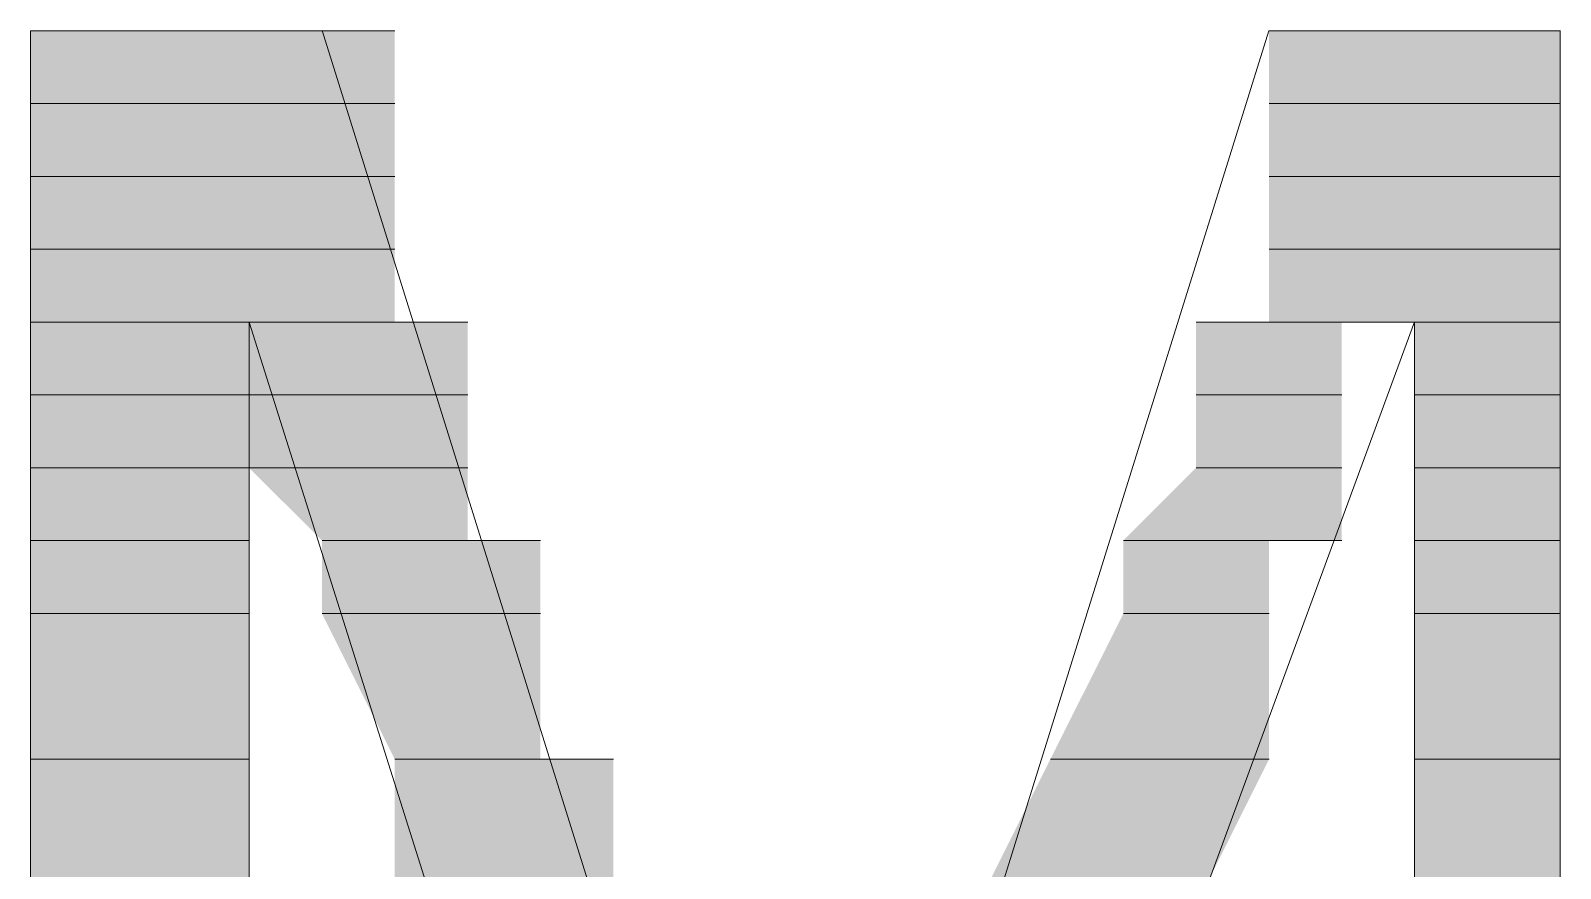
# Model space of a CAD drawing. Header units: millimetres. Extents: x -11 to 1219, y 0 to 1751.
# Drawn here: x 228.603 to 229.792, y 875.96 to 876.612 of the extents above; entities that cross this region are included whole.
import ezdxf

# ---------------------------------------------------------------- set-up
doc = ezdxf.new("R2010")
doc.units = ezdxf.units.MM
doc.header["$LTSCALE"] = 10
doc.layers.add('_MULTI_WIRE', color=9, linetype='CONTINUOUS')
doc.layers.add('PDF_Geometry', color=7, linetype='CONTINUOUS', true_color=0x151d1f)
doc.layers.add('PDF_Solid Fills', color=7, linetype='CONTINUOUS', true_color=0x070809)
doc.layers.get('_MULTI_WIRE').off()

# ---------------------------------------------------------------- blocks, each defined once
blk = doc.blocks.new('DVP-28SWS211R')
at = {"layer": 'PDF_Geometry', "color": 7, "lineweight": 9, "true_color": 0xffffff}
for p, q in [((21.9807, -87.8662), (22.2073, -87.8662)), ((22.2073, -87.8662), (21.9807, -87.8662)), ((21.9807, -87.8662), (22.2073, -87.8662)), ((22.2073, -87.8662), (21.9807, -87.8662)), ((21.9807, -87.8662), (22.2073, -87.8662)), ((22.2073, -87.8662), (21.9807, -87.8662)), ((21.9807, -87.8662), (22.2073, -87.8662)), ((22.2073, -87.8662), (21.9807, -87.8662)), ((21.9807, -87.8662), (22.2073, -87.8662)), ((22.2073, -87.8662), (21.9807, -87.8662)), ((21.9807, -87.8662), (22.2639, -87.8662)), ((22.2639, -87.8662), (21.9807, -87.8662)), ((21.9807, -87.8662), (22.2639, -87.8662)), ((22.2639, -87.8662), (21.9807, -87.8662)), ((22.2073, -87.8662), (21.9807, -87.8662)), ((21.9807, -87.8662), (21.9807, -89.1691)), ((22.4906, -88.7725), (22.2073, -87.8661)), ((22.9437, -87.8662), (22.6605, -88.7726)), ((23.1703, -87.8662), (22.9437, -87.8662)), ((22.9438, -87.8662), (23.1704, -87.8662)), ((23.1704, -87.8662), (22.9438, -87.8662)), ((22.9438, -87.8662), (23.1704, -87.8662)), ((23.1704, -87.8662), (22.9438, -87.8662)), ((22.9438, -87.8662), (23.1704, -87.8662)), ((23.1704, -87.8662), (22.9438, -87.8662)), ((22.9438, -87.8662), (23.1704, -87.8662)), ((23.1704, -87.8662), (22.9438, -87.8662)), ((22.9438, -87.8662), (23.1704, -87.8662)), ((23.1704, -87.8662), (22.9438, -87.8662)), ((22.9438, -87.8662), (23.1704, -87.8662)), ((23.1704, -87.8662), (22.9438, -87.8662)), ((22.9438, -87.8662), (23.1704, -87.8662)), ((23.1704, -87.8662), (22.9438, -87.8662)), ((23.1703, -89.1691), (23.1703, -87.8661)), ((21.9807, -87.9228), (22.2639, -87.9228)), ((22.2639, -87.9228), (21.9807, -87.9228)), ((21.9807, -87.9228), (22.2639, -87.9228)), ((22.2639, -87.9228), (21.9807, -87.9228)), ((21.9807, -87.9228), (22.2639, -87.9228)), ((22.2639, -87.9228), (21.9807, -87.9228)), ((21.9807, -87.9228), (22.2639, -87.9228)), ((22.2639, -87.9228), (21.9807, -87.9228)), ((21.9807, -87.9228), (22.2639, -87.9228)), ((22.2639, -87.9228), (21.9807, -87.9228)), ((21.9807, -87.9228), (22.2639, -87.9228)), ((22.2639, -87.9228), (21.9807, -87.9228)), ((21.9807, -87.9228), (22.2639, -87.9228)), ((22.2639, -87.9228), (21.9807, -87.9228)), ((21.9807, -87.9228), (22.2639, -87.9228)), ((22.2639, -87.9228), (21.9807, -87.9228)), ((22.9438, -87.9228), (23.1704, -87.9228)), ((23.1704, -87.9228), (22.9438, -87.9228)), ((22.9438, -87.9228), (23.1704, -87.9228)), ((23.1704, -87.9228), (22.9438, -87.9228)), ((22.9438, -87.9228), (23.1704, -87.9228)), ((23.1704, -87.9228), (22.9438, -87.9228)), ((22.9438, -87.9228), (23.1704, -87.9228)), ((23.1704, -87.9228), (22.9438, -87.9228)), ((22.9438, -87.9228), (23.1704, -87.9228)), ((23.1704, -87.9228), (22.9438, -87.9228)), ((22.9438, -87.9228), (23.1704, -87.9228)), ((23.1704, -87.9228), (22.9438, -87.9228)), ((22.9438, -87.9228), (23.1704, -87.9228)), ((23.1704, -87.9228), (22.9438, -87.9228)), ((22.9438, -87.9228), (23.1704, -87.9228)), ((23.1704, -87.9228), (22.9438, -87.9228)), ((21.9807, -87.9795), (22.2639, -87.9795)), ((22.2639, -87.9795), (21.9807, -87.9795)), ((21.9807, -87.9795), (22.2639, -87.9795)), ((22.2639, -87.9795), (21.9807, -87.9795)), ((21.9807, -87.9795), (22.2639, -87.9795)), ((22.2639, -87.9795), (21.9807, -87.9795)), ((21.9807, -87.9795), (22.2639, -87.9795)), ((22.2639, -87.9795), (21.9807, -87.9795)), ((21.9807, -87.9795), (22.2639, -87.9795)), ((22.2639, -87.9795), (21.9807, -87.9795)), ((21.9807, -87.9795), (22.2639, -87.9795)), ((22.2639, -87.9795), (21.9807, -87.9795)), ((21.9807, -87.9795), (22.2639, -87.9795)), ((22.2639, -87.9795), (21.9807, -87.9795)), ((21.9807, -87.9795), (22.2639, -87.9795)), ((22.2639, -87.9795), (21.9807, -87.9795)), ((21.9807, -87.9795), (22.2639, -87.9795)), ((22.2639, -87.9795), (21.9807, -87.9795)), ((21.9807, -87.9795), (22.2639, -87.9795)), ((22.2639, -87.9795), (21.9807, -87.9795)), ((21.9807, -87.9795), (22.2639, -87.9795)), ((22.2639, -87.9795), (21.9807, -87.9795)), ((21.9807, -87.9795), (22.2639, -87.9795)), ((22.2639, -87.9795), (21.9807, -87.9795)), ((21.9807, -87.9795), (22.2639, -87.9795)), ((22.2639, -87.9795), (21.9807, -87.9795)), ((21.9807, -87.9795), (22.2639, -87.9795)), ((22.2639, -87.9795), (21.9807, -87.9795)), ((22.9438, -87.9795), (23.1704, -87.9795)), ((23.1704, -87.9795), (22.9438, -87.9795)), ((22.9438, -87.9795), (23.1704, -87.9795)), ((23.1704, -87.9795), (22.9438, -87.9795)), ((22.9438, -87.9795), (23.1704, -87.9795)), ((23.1704, -87.9795), (22.9438, -87.9795)), ((22.9438, -87.9795), (23.1704, -87.9795)), ((23.1704, -87.9795), (22.9438, -87.9795)), ((22.9438, -87.9795), (23.1704, -87.9795)), ((23.1704, -87.9795), (22.9438, -87.9795)), ((22.9438, -87.9795), (23.1704, -87.9795)), ((23.1704, -87.9795), (22.9438, -87.9795)), ((22.9438, -87.9795), (23.1704, -87.9795)), ((23.1704, -87.9795), (22.9438, -87.9795)), ((22.9438, -87.9795), (23.1704, -87.9795)), ((23.1704, -87.9795), (22.9438, -87.9795)), ((22.9438, -87.9795), (23.1704, -87.9795)), ((23.1704, -87.9795), (22.9438, -87.9795)), ((22.9438, -87.9795), (23.1704, -87.9795)), ((23.1704, -87.9795), (22.9438, -87.9795)), ((22.9438, -87.9795), (23.1704, -87.9795)), ((23.1704, -87.9795), (22.9438, -87.9795)), ((22.9438, -87.9795), (23.1704, -87.9795)), ((23.1704, -87.9795), (22.9438, -87.9795)), ((22.9438, -87.9795), (23.1704, -87.9795)), ((23.1704, -87.9795), (22.9438, -87.9795)), ((22.9438, -87.9795), (23.1704, -87.9795)), ((23.1704, -87.9795), (22.9438, -87.9795)), ((21.9807, -88.0361), (22.2639, -88.0361)), ((22.2639, -88.0361), (21.9807, -88.0361)), ((21.9807, -88.0361), (22.2639, -88.0361)), ((22.2639, -88.0361), (21.9807, -88.0361)), ((21.9807, -88.0361), (22.2639, -88.0361)), ((22.2639, -88.0361), (21.9807, -88.0361)), ((21.9807, -88.0361), (22.2639, -88.0361)), ((22.2639, -88.0361), (21.9807, -88.0361)), ((21.9807, -88.0361), (22.2639, -88.0361)), ((22.2639, -88.0361), (21.9807, -88.0361)), ((21.9807, -88.0361), (22.2639, -88.0361)), ((22.2639, -88.0361), (21.9807, -88.0361)), ((21.9807, -88.0361), (22.2639, -88.0361)), ((22.2639, -88.0361), (21.9807, -88.0361)), ((21.9807, -88.0361), (22.2639, -88.0361)), ((22.2639, -88.0361), (21.9807, -88.0361)), ((21.9807, -88.0361), (22.2639, -88.0361)), ((22.2639, -88.0361), (21.9807, -88.0361)), ((21.9807, -88.0361), (22.2639, -88.0361)), ((22.2639, -88.0361), (21.9807, -88.0361)), ((21.9807, -88.0361), (22.2639, -88.0361)), ((22.2639, -88.0361), (21.9807, -88.0361)), ((21.9807, -88.0361), (22.2639, -88.0361)), ((22.2639, -88.0361), (21.9807, -88.0361)), ((21.9807, -88.0361), (22.2639, -88.0361)), ((22.2639, -88.0361), (21.9807, -88.0361)), ((21.9807, -88.0361), (22.2639, -88.0361)), ((22.2639, -88.0361), (21.9807, -88.0361)), ((21.9807, -88.0361), (22.2639, -88.0361)), ((22.2639, -88.0361), (21.9807, -88.0361)), ((21.9807, -88.0361), (22.2639, -88.0361)), ((22.2639, -88.0361), (21.9807, -88.0361)), ((21.9807, -88.0361), (22.2639, -88.0361)), ((22.2639, -88.0361), (21.9807, -88.0361)), ((21.9807, -88.0361), (22.2639, -88.0361)), ((22.2639, -88.0361), (21.9807, -88.0361)), ((22.9438, -88.0361), (23.1704, -88.0361)), ((23.1704, -88.0361), (22.9438, -88.0361)), ((22.9438, -88.0361), (23.1704, -88.0361)), ((23.1704, -88.0361), (22.9438, -88.0361)), ((22.9438, -88.0361), (23.1704, -88.0361)), ((23.1704, -88.0361), (22.9438, -88.0361)), ((22.9438, -88.0361), (23.1704, -88.0361)), ((23.1704, -88.0361), (22.9438, -88.0361)), ((22.9438, -88.0361), (23.1704, -88.0361)), ((23.1704, -88.0361), (22.9438, -88.0361)), ((22.9438, -88.0361), (23.1704, -88.0361)), ((23.1704, -88.0361), (22.9438, -88.0361)), ((22.9438, -88.0361), (23.1704, -88.0361)), ((23.1704, -88.0361), (22.9438, -88.0361)), ((22.9438, -88.0361), (23.1704, -88.0361)), ((23.1704, -88.0361), (22.9438, -88.0361)), ((22.9438, -88.0361), (23.1704, -88.0361)), ((23.1704, -88.0361), (22.9438, -88.0361)), ((22.9438, -88.0361), (23.1704, -88.0361)), ((23.1704, -88.0361), (22.9438, -88.0361)), ((22.9438, -88.0361), (23.1704, -88.0361)), ((23.1704, -88.0361), (22.9438, -88.0361)), ((22.9438, -88.0361), (23.1704, -88.0361)), ((23.1704, -88.0361), (22.9438, -88.0361)), ((22.9438, -88.0361), (23.1704, -88.0361)), ((23.1704, -88.0361), (22.9438, -88.0361)), ((22.9438, -88.0361), (23.1704, -88.0361)), ((23.1704, -88.0361), (22.9438, -88.0361)), ((22.9438, -88.0361), (23.1704, -88.0361)), ((23.1704, -88.0361), (22.9438, -88.0361)), ((22.9438, -88.0361), (23.1704, -88.0361)), ((23.1704, -88.0361), (22.9438, -88.0361)), ((22.9438, -88.0361), (23.1704, -88.0361)), ((23.1704, -88.0361), (22.9438, -88.0361)), ((22.9438, -88.0361), (23.1704, -88.0361)), ((23.1704, -88.0361), (22.9438, -88.0361)), ((21.9807, -88.0928), (22.2639, -88.0928)), ((22.2639, -88.0928), (21.9807, -88.0928)), ((21.9807, -88.0928), (22.2639, -88.0928)), ((22.2639, -88.0928), (21.9807, -88.0928)), ((21.9807, -88.0928), (22.1506, -88.0928)), ((22.1506, -88.0928), (21.9807, -88.0928)), ((21.9807, -88.0928), (22.1506, -88.0928)), ((22.1506, -88.0928), (21.9807, -88.0928)), ((21.9807, -88.0928), (22.1506, -88.0928)), ((22.1506, -88.0928), (21.9807, -88.0928)), ((21.9807, -88.0928), (22.1506, -88.0928)), ((22.1506, -88.0928), (21.9807, -88.0928)), ((21.9807, -88.0928), (22.1506, -88.0928)), ((22.1506, -88.0928), (21.9807, -88.0928)), ((21.9807, -88.0928), (22.1506, -88.0928)), ((22.1506, -88.0928), (21.9807, -88.0928)), ((21.9807, -88.0928), (22.1506, -88.0928)), ((22.1506, -88.0928), (21.9807, -88.0928)), ((21.9807, -88.0928), (22.1506, -88.0928)), ((22.1506, -88.0928), (21.9807, -88.0928)), ((21.9807, -88.0928), (22.1506, -88.0928)), ((22.1506, -88.0928), (21.9807, -88.0928)), ((21.9807, -88.0928), (22.1506, -88.0928)), ((22.1506, -88.0928), (21.9807, -88.0928)), ((21.9807, -88.0928), (22.1506, -88.0928)), ((22.1506, -88.0928), (21.9807, -88.0928)), ((21.9807, -88.0928), (22.1506, -88.0928)), ((22.1506, -88.0928), (21.9807, -88.0928)), ((21.9807, -88.0928), (22.1506, -88.0928)), ((22.1506, -88.0928), (21.9807, -88.0928)), ((21.9807, -88.0928), (22.1506, -88.0928)), ((22.1506, -88.0928), (21.9807, -88.0928)), ((21.9807, -88.0928), (22.1506, -88.0928)), ((22.1506, -88.0928), (21.9807, -88.0928)), ((21.9807, -88.0928), (22.1506, -88.0928)), ((22.1506, -88.0928), (21.9807, -88.0928)), ((21.9807, -88.0928), (22.1506, -88.0928)), ((22.1506, -88.0928), (21.9807, -88.0928)), ((21.9807, -88.0928), (22.1506, -88.0928)), ((22.1506, -88.0928), (21.9807, -88.0928)), ((21.9807, -88.0928), (22.1506, -88.0928)), ((22.1506, -88.0928), (21.9807, -88.0928)), ((21.9807, -88.0928), (22.1506, -88.0928)), ((22.1506, -88.0928), (21.9807, -88.0928)), ((22.1506, -88.0928), (22.2639, -88.0928)), ((22.2639, -88.0928), (22.1506, -88.0928)), ((22.1506, -88.0928), (22.2639, -88.0928)), ((22.2639, -88.0928), (22.1506, -88.0928)), ((22.1506, -88.0928), (22.2639, -88.0928)), ((22.2639, -88.0928), (22.1506, -88.0928)), ((22.1506, -88.0928), (22.2639, -88.0928)), ((22.2639, -88.0928), (22.1506, -88.0928)), ((22.1506, -88.0928), (22.2639, -88.0928)), ((22.2639, -88.0928), (22.1506, -88.0928)), ((22.1506, -88.0928), (22.2639, -88.0928)), ((22.2639, -88.0928), (22.1506, -88.0928)), ((22.1506, -88.0928), (22.2639, -88.0928)), ((22.2639, -88.0928), (22.1506, -88.0928)), ((22.1506, -88.0928), (22.2639, -88.0928)), ((22.2639, -88.0928), (22.1506, -88.0928)), ((22.1506, -88.0928), (22.2639, -88.0928)), ((22.2639, -88.0928), (22.1506, -88.0928)), ((22.1506, -88.0928), (22.2639, -88.0928)), ((22.2639, -88.0928), (22.1506, -88.0928)), ((22.1506, -88.0928), (22.2639, -88.0928)), ((22.2639, -88.0928), (22.1506, -88.0928)), ((22.1506, -88.0928), (22.2639, -88.0928)), ((22.2639, -88.0928), (22.1506, -88.0928)), ((22.1506, -88.0928), (22.2639, -88.0928)), ((22.2639, -88.0928), (22.1506, -88.0928)), ((22.1506, -88.0928), (22.2639, -88.0928)), ((22.2639, -88.0928), (22.1506, -88.0928)), ((22.1506, -88.0928), (22.2639, -88.0928)), ((22.2639, -88.0928), (22.1506, -88.0928)), ((22.1506, -88.0928), (22.2639, -88.0928)), ((22.2639, -88.0928), (22.1506, -88.0928)), ((22.1506, -88.0928), (22.2639, -88.0928)), ((22.2639, -88.0928), (22.1506, -88.0928)), ((22.1506, -88.0928), (22.2639, -88.0928)), ((22.2639, -88.0928), (22.1506, -88.0928)), ((22.1506, -88.0928), (22.3206, -88.0928)), ((22.3206, -88.0928), (22.1506, -88.0928)), ((22.1506, -88.0928), (22.3206, -88.0928)), ((22.3206, -88.0928), (22.1506, -88.0928)), ((22.1506, -89.1691), (22.1506, -88.0928)), ((22.1506, -88.0928), (22.4905, -89.1691)), ((22.6605, -89.1691), (23.057, -88.0927)), ((22.9438, -88.0928), (22.8871, -88.0928)), ((22.8871, -88.0928), (23.1704, -88.0928)), ((22.8871, -88.0928), (23.1704, -88.0928)), ((23.1704, -88.0928), (22.8871, -88.0928)), ((22.8871, -88.0928), (23.1704, -88.0928)), ((23.1704, -88.0928), (22.8871, -88.0928)), ((22.8871, -88.0928), (23.0004, -88.0928)), ((23.0004, -88.0928), (22.8871, -88.0928)), ((22.8871, -88.0928), (23.0571, -88.0928)), ((23.0004, -88.0928), (22.8871, -88.0928)), ((22.8871, -88.0928), (23.0004, -88.0928)), ((23.0004, -88.0928), (22.8871, -88.0928)), ((22.8871, -88.0928), (23.0004, -88.0928)), ((23.0004, -88.0928), (22.8871, -88.0928)), ((22.8871, -88.0928), (23.0004, -88.0928)), ((23.0004, -88.0928), (22.8871, -88.0928)), ((22.8871, -88.0928), (23.0004, -88.0928)), ((23.0004, -88.0928), (22.8871, -88.0928)), ((22.8871, -88.0928), (23.0004, -88.0928)), ((23.0004, -88.0928), (22.8871, -88.0928)), ((22.8871, -88.0928), (23.0004, -88.0928)), ((23.0004, -88.0928), (22.8871, -88.0928)), ((22.8871, -88.0928), (23.0004, -88.0928)), ((23.0004, -88.0928), (22.8871, -88.0928)), ((22.8871, -88.0928), (23.0004, -88.0928)), ((23.0004, -88.0928), (22.8871, -88.0928)), ((22.8871, -88.0928), (23.0004, -88.0928)), ((23.0004, -88.0928), (22.8871, -88.0928)), ((22.8871, -88.0928), (23.0004, -88.0928)), ((23.0004, -88.0928), (22.8871, -88.0928)), ((22.9438, -88.0928), (23.1704, -88.0928)), ((23.1704, -88.0928), (22.9438, -88.0928)), ((22.9438, -88.0928), (23.1704, -88.0928)), ((23.1704, -88.0928), (22.9438, -88.0928)), ((22.9438, -88.0928), (23.1704, -88.0928)), ((23.1704, -88.0928), (22.9438, -88.0928)), ((22.9438, -88.0928), (23.1704, -88.0928)), ((23.1704, -88.0928), (22.9438, -88.0928)), ((22.9438, -88.0928), (23.1704, -88.0928)), ((23.1704, -88.0928), (22.9438, -88.0928)), ((22.9438, -88.0928), (23.1704, -88.0928)), ((23.1704, -88.0928), (22.9438, -88.0928)), ((23.1704, -88.0928), (22.9438, -88.0928)), ((22.9438, -88.0928), (23.1704, -88.0928)), ((23.1704, -88.0928), (22.9438, -88.0928)), ((23.0571, -88.0928), (23.0004, -88.0928)), ((23.057, -88.0927), (23.057, -89.1691)), ((23.0571, -88.0928), (23.1704, -88.0928)), ((23.1704, -88.0928), (23.0571, -88.0928)), ((23.0571, -88.0928), (23.1704, -88.0928)), ((23.1704, -88.0928), (23.0571, -88.0928)), ((23.0571, -88.0928), (23.1704, -88.0928)), ((23.1704, -88.0928), (23.0571, -88.0928)), ((23.0571, -88.0928), (23.1704, -88.0928)), ((23.1704, -88.0928), (23.0571, -88.0928)), ((23.0571, -88.0928), (23.1704, -88.0928)), ((23.1704, -88.0928), (23.0571, -88.0928)), ((23.0571, -88.0928), (23.1704, -88.0928)), ((23.1704, -88.0928), (23.0571, -88.0928)), ((23.0571, -88.0928), (23.1704, -88.0928)), ((23.1704, -88.0928), (23.0571, -88.0928)), ((23.0571, -88.0928), (23.1704, -88.0928)), ((23.1704, -88.0928), (23.0571, -88.0928)), ((23.0571, -88.0928), (23.1704, -88.0928)), ((23.1704, -88.0928), (23.0571, -88.0928)), ((23.0571, -88.0928), (23.1704, -88.0928)), ((23.1704, -88.0928), (23.0571, -88.0928)), ((23.0571, -88.0928), (23.1704, -88.0928)), ((23.1704, -88.0928), (23.0571, -88.0928)), ((23.0571, -88.0928), (23.1704, -88.0928)), ((23.1704, -88.0928), (23.0571, -88.0928)), ((21.9807, -88.1494), (22.1506, -88.1494)), ((22.1506, -88.1494), (21.9807, -88.1494)), ((21.9807, -88.1494), (22.1506, -88.1494)), ((22.1506, -88.1494), (21.9807, -88.1494)), ((21.9807, -88.1494), (22.1506, -88.1494)), ((22.1506, -88.1494), (21.9807, -88.1494)), ((21.9807, -88.1494), (22.1506, -88.1494)), ((22.1506, -88.1494), (21.9807, -88.1494)), ((21.9807, -88.1494), (22.1506, -88.1494)), ((22.1506, -88.1494), (21.9807, -88.1494)), ((21.9807, -88.1494), (22.1506, -88.1494)), ((22.1506, -88.1494), (21.9807, -88.1494)), ((21.9807, -88.1494), (22.1506, -88.1494)), ((22.1506, -88.1494), (21.9807, -88.1494)), ((21.9807, -88.1494), (22.1506, -88.1494)), ((22.1506, -88.1494), (21.9807, -88.1494)), ((21.9807, -88.1494), (22.1506, -88.1494)), ((22.1506, -88.1494), (21.9807, -88.1494)), ((21.9807, -88.1494), (22.1506, -88.1494)), ((22.1506, -88.1494), (21.9807, -88.1494)), ((21.9807, -88.1494), (22.1506, -88.1494)), ((22.1506, -88.1494), (21.9807, -88.1494)), ((21.9807, -88.1494), (22.1506, -88.1494)), ((22.1506, -88.1494), (21.9807, -88.1494)), ((22.1506, -88.1494), (22.3206, -88.1494)), ((22.3206, -88.1494), (22.1506, -88.1494)), ((22.1506, -88.1494), (22.3206, -88.1494)), ((22.3206, -88.1494), (22.1506, -88.1494)), ((22.1506, -88.1494), (22.3206, -88.1494)), ((22.3206, -88.1494), (22.1506, -88.1494)), ((22.1506, -88.1494), (22.3206, -88.1494)), ((22.3206, -88.1494), (22.1506, -88.1494)), ((22.1506, -88.1494), (22.3206, -88.1494)), ((22.3206, -88.1494), (22.1506, -88.1494)), ((22.1506, -88.1494), (22.3206, -88.1494)), ((22.3206, -88.1494), (22.1506, -88.1494)), ((22.1506, -88.1494), (22.3206, -88.1494)), ((22.3206, -88.1494), (22.1506, -88.1494)), ((22.1506, -88.1494), (22.3206, -88.1494)), ((22.3206, -88.1494), (22.1506, -88.1494)), ((22.1506, -88.1494), (22.3206, -88.1494)), ((22.3206, -88.1494), (22.1506, -88.1494)), ((22.1506, -88.1494), (22.3206, -88.1494)), ((22.3206, -88.1494), (22.1506, -88.1494)), ((22.1506, -88.1494), (22.3206, -88.1494)), ((22.3206, -88.1494), (22.1506, -88.1494)), ((22.1506, -88.1494), (22.3206, -88.1494)), ((22.3206, -88.1494), (22.1506, -88.1494)), ((22.8871, -88.1494), (23.0004, -88.1494)), ((23.0004, -88.1494), (22.8871, -88.1494)), ((22.8871, -88.1494), (23.0004, -88.1494)), ((23.0004, -88.1494), (22.8871, -88.1494)), ((22.8871, -88.1494), (23.0004, -88.1494)), ((23.0004, -88.1494), (22.8871, -88.1494)), ((22.8871, -88.1494), (23.0004, -88.1494)), ((23.0004, -88.1494), (22.8871, -88.1494)), ((22.8871, -88.1494), (23.0004, -88.1494)), ((23.0004, -88.1494), (22.8871, -88.1494)), ((22.8871, -88.1494), (23.0004, -88.1494)), ((23.0004, -88.1494), (22.8871, -88.1494)), ((22.8871, -88.1494), (23.0004, -88.1494)), ((23.0004, -88.1494), (22.8871, -88.1494)), ((22.8871, -88.1494), (23.0004, -88.1494)), ((23.0004, -88.1494), (22.8871, -88.1494)), ((22.8871, -88.1494), (23.0004, -88.1494)), ((23.0004, -88.1494), (22.8871, -88.1494)), ((22.8871, -88.1494), (23.0004, -88.1494)), ((23.0004, -88.1494), (22.8871, -88.1494)), ((22.8871, -88.1494), (23.0004, -88.1494)), ((23.0004, -88.1494), (22.8871, -88.1494)), ((22.8871, -88.1494), (23.0004, -88.1494)), ((23.0004, -88.1494), (22.8871, -88.1494)), ((23.0571, -88.1494), (23.1704, -88.1494)), ((23.1704, -88.1494), (23.0571, -88.1494)), ((23.0571, -88.1494), (23.1704, -88.1494)), ((23.1704, -88.1494), (23.0571, -88.1494)), ((23.0571, -88.1494), (23.1704, -88.1494)), ((23.1704, -88.1494), (23.0571, -88.1494)), ((23.0571, -88.1494), (23.1704, -88.1494)), ((23.1704, -88.1494), (23.0571, -88.1494)), ((23.0571, -88.1494), (23.1704, -88.1494)), ((23.1704, -88.1494), (23.0571, -88.1494)), ((23.0571, -88.1494), (23.1704, -88.1494)), ((23.1704, -88.1494), (23.0571, -88.1494)), ((23.0571, -88.1494), (23.1704, -88.1494)), ((23.1704, -88.1494), (23.0571, -88.1494)), ((23.0571, -88.1494), (23.1704, -88.1494)), ((23.1704, -88.1494), (23.0571, -88.1494)), ((23.0571, -88.1494), (23.1704, -88.1494)), ((23.1704, -88.1494), (23.0571, -88.1494)), ((23.0571, -88.1494), (23.1704, -88.1494)), ((23.1704, -88.1494), (23.0571, -88.1494)), ((23.0571, -88.1494), (23.1704, -88.1494)), ((23.1704, -88.1494), (23.0571, -88.1494)), ((23.0571, -88.1494), (23.1704, -88.1494)), ((23.1704, -88.1494), (23.0571, -88.1494)), ((21.9807, -88.2061), (22.1506, -88.2061)), ((22.1506, -88.2061), (21.9807, -88.2061)), ((21.9807, -88.2061), (22.1506, -88.2061)), ((22.1506, -88.2061), (21.9807, -88.2061)), ((21.9807, -88.2061), (22.1506, -88.2061)), ((22.1506, -88.2061), (21.9807, -88.2061)), ((21.9807, -88.2061), (22.1506, -88.2061)), ((22.1506, -88.2061), (21.9807, -88.2061)), ((21.9807, -88.2061), (22.1506, -88.2061)), ((22.1506, -88.2061), (21.9807, -88.2061)), ((21.9807, -88.2061), (22.1506, -88.2061)), ((22.1506, -88.2061), (21.9807, -88.2061)), ((21.9807, -88.2061), (22.1506, -88.2061)), ((22.1506, -88.2061), (21.9807, -88.2061)), ((21.9807, -88.2061), (22.1506, -88.2061)), ((22.1506, -88.2061), (21.9807, -88.2061)), ((21.9807, -88.2061), (22.1506, -88.2061)), ((22.1506, -88.2061), (21.9807, -88.2061)), ((21.9807, -88.2061), (22.1506, -88.2061)), ((22.1506, -88.2061), (21.9807, -88.2061)), ((22.1506, -88.2061), (22.3206, -88.2061)), ((22.3206, -88.2061), (22.1506, -88.2061)), ((22.1506, -88.2061), (22.3206, -88.2061)), ((22.3206, -88.2061), (22.1506, -88.2061)), ((22.1506, -88.2061), (22.3206, -88.2061)), ((22.3206, -88.2061), (22.1506, -88.2061)), ((22.1506, -88.2061), (22.3206, -88.2061)), ((22.3206, -88.2061), (22.1506, -88.2061)), ((22.1506, -88.2061), (22.3206, -88.2061)), ((22.3206, -88.2061), (22.1506, -88.2061)), ((22.1506, -88.2061), (22.3206, -88.2061)), ((22.3206, -88.2061), (22.1506, -88.2061)), ((22.1506, -88.2061), (22.3206, -88.2061)), ((22.3206, -88.2061), (22.1506, -88.2061)), ((22.1506, -88.2061), (22.3206, -88.2061)), ((22.3206, -88.2061), (22.1506, -88.2061)), ((22.1506, -88.2061), (22.3206, -88.2061)), ((22.3206, -88.2061), (22.1506, -88.2061)), ((22.1506, -88.2061), (22.3206, -88.2061)), ((22.3206, -88.2061), (22.1506, -88.2061)), ((22.8871, -88.2061), (23.0004, -88.2061)), ((23.0004, -88.2061), (22.8871, -88.2061)), ((22.8871, -88.2061), (23.0004, -88.2061)), ((23.0004, -88.2061), (22.8871, -88.2061)), ((22.8871, -88.2061), (23.0004, -88.2061)), ((23.0004, -88.2061), (22.8871, -88.2061)), ((22.8871, -88.2061), (23.0004, -88.2061)), ((23.0004, -88.2061), (22.8871, -88.2061)), ((22.8871, -88.2061), (23.0004, -88.2061)), ((23.0004, -88.2061), (22.8871, -88.2061)), ((22.8871, -88.2061), (23.0004, -88.2061)), ((23.0004, -88.2061), (22.8871, -88.2061)), ((22.8871, -88.2061), (23.0004, -88.2061)), ((23.0004, -88.2061), (22.8871, -88.2061)), ((22.8871, -88.2061), (23.0004, -88.2061)), ((23.0004, -88.2061), (22.8871, -88.2061)), ((22.8871, -88.2061), (23.0004, -88.2061)), ((23.0004, -88.2061), (22.8871, -88.2061)), ((22.8871, -88.2061), (23.0004, -88.2061)), ((23.0004, -88.2061), (22.8871, -88.2061)), ((23.0571, -88.2061), (23.1704, -88.2061)), ((23.1704, -88.2061), (23.0571, -88.2061)), ((23.0571, -88.2061), (23.1704, -88.2061)), ((23.1704, -88.2061), (23.0571, -88.2061)), ((23.0571, -88.2061), (23.1704, -88.2061)), ((23.1704, -88.2061), (23.0571, -88.2061)), ((23.0571, -88.2061), (23.1704, -88.2061)), ((23.1704, -88.2061), (23.0571, -88.2061)), ((23.0571, -88.2061), (23.1704, -88.2061)), ((23.1704, -88.2061), (23.0571, -88.2061)), ((23.0571, -88.2061), (23.1704, -88.2061)), ((23.1704, -88.2061), (23.0571, -88.2061)), ((23.0571, -88.2061), (23.1704, -88.2061)), ((23.1704, -88.2061), (23.0571, -88.2061)), ((23.0571, -88.2061), (23.1704, -88.2061)), ((23.1704, -88.2061), (23.0571, -88.2061)), ((23.0571, -88.2061), (23.1704, -88.2061)), ((23.1704, -88.2061), (23.0571, -88.2061)), ((23.0571, -88.2061), (23.1704, -88.2061)), ((23.1704, -88.2061), (23.0571, -88.2061)), ((21.9807, -88.2627), (22.1506, -88.2627)), ((22.1506, -88.2627), (21.9807, -88.2627)), ((21.9807, -88.2627), (22.1506, -88.2627)), ((22.1506, -88.2627), (21.9807, -88.2627)), ((21.9807, -88.2627), (22.1506, -88.2627)), ((22.1506, -88.2627), (21.9807, -88.2627)), ((21.9807, -88.2627), (22.1506, -88.2627)), ((22.1506, -88.2627), (21.9807, -88.2627)), ((21.9807, -88.2627), (22.1506, -88.2627)), ((22.1506, -88.2627), (21.9807, -88.2627)), ((21.9807, -88.2627), (22.1506, -88.2627)), ((22.1506, -88.2627), (21.9807, -88.2627)), ((21.9807, -88.2627), (22.1506, -88.2627)), ((22.1506, -88.2627), (21.9807, -88.2627)), ((21.9807, -88.2627), (22.1506, -88.2627)), ((22.1506, -88.2627), (21.9807, -88.2627)), ((21.9807, -88.2627), (22.1506, -88.2627)), ((22.1506, -88.2627), (21.9807, -88.2627)), ((21.9807, -88.2627), (22.1506, -88.2627)), ((22.1506, -88.2627), (21.9807, -88.2627)), ((21.9807, -88.2627), (22.1506, -88.2627)), ((22.1506, -88.2627), (21.9807, -88.2627)), ((21.9807, -88.2627), (22.1506, -88.2627)), ((22.1506, -88.2627), (21.9807, -88.2627)), ((21.9807, -88.2627), (22.1506, -88.2627)), ((22.1506, -88.2627), (21.9807, -88.2627)), ((21.9807, -88.2627), (22.1506, -88.2627)), ((22.1506, -88.2627), (21.9807, -88.2627)), ((21.9807, -88.2627), (22.1506, -88.2627)), ((22.1506, -88.2627), (21.9807, -88.2627)), ((21.9807, -88.2627), (22.1506, -88.2627)), ((22.1506, -88.2627), (21.9807, -88.2627)), ((21.9807, -88.2627), (22.1506, -88.2627)), ((22.1506, -88.2627), (21.9807, -88.2627)), ((21.9807, -88.2627), (22.1506, -88.2627)), ((22.1506, -88.2627), (21.9807, -88.2627)), ((22.2073, -88.2627), (22.3206, -88.2627)), ((22.3206, -88.2627), (22.2073, -88.2627)), ((22.2073, -88.2627), (22.3206, -88.2627)), ((22.3206, -88.2627), (22.2073, -88.2627)), ((22.2073, -88.2627), (22.3206, -88.2627)), ((22.3206, -88.2627), (22.2073, -88.2627)), ((22.2073, -88.2627), (22.3206, -88.2627)), ((22.3206, -88.2627), (22.2073, -88.2627)), ((22.2073, -88.2627), (22.3206, -88.2627)), ((22.3206, -88.2627), (22.2073, -88.2627)), ((22.2073, -88.2627), (22.3206, -88.2627)), ((22.3206, -88.2627), (22.2073, -88.2627)), ((22.2073, -88.2627), (22.3206, -88.2627)), ((22.3206, -88.2627), (22.2073, -88.2627)), ((22.2073, -88.2627), (22.3206, -88.2627)), ((22.3206, -88.2627), (22.2073, -88.2627)), ((22.2073, -88.2627), (22.3772, -88.2627)), ((22.3772, -88.2627), (22.2073, -88.2627)), ((22.2073, -88.2627), (22.3772, -88.2627)), ((22.3772, -88.2627), (22.2073, -88.2627)), ((22.2073, -88.2627), (22.3772, -88.2627)), ((22.3772, -88.2627), (22.2073, -88.2627)), ((22.2073, -88.2627), (22.3772, -88.2627)), ((22.3772, -88.2627), (22.2073, -88.2627)), ((22.2073, -88.2627), (22.3772, -88.2627)), ((22.3772, -88.2627), (22.2073, -88.2627)), ((22.2073, -88.2627), (22.3772, -88.2627)), ((22.3772, -88.2627), (22.2073, -88.2627)), ((22.2073, -88.2627), (22.3772, -88.2627)), ((22.3772, -88.2627), (22.2073, -88.2627)), ((22.2073, -88.2627), (22.3772, -88.2627)), ((22.3772, -88.2627), (22.2073, -88.2627)), ((22.2073, -88.2627), (22.3772, -88.2627)), ((22.3772, -88.2627), (22.2073, -88.2627)), ((22.2073, -88.2627), (22.3772, -88.2627)), ((22.3772, -88.2627), (22.2073, -88.2627)), ((22.8305, -88.2627), (23.0004, -88.2627)), ((23.0004, -88.2627), (22.8305, -88.2627)), ((22.8305, -88.2627), (23.0004, -88.2627)), ((23.0004, -88.2627), (22.8305, -88.2627)), ((22.8305, -88.2627), (23.0004, -88.2627)), ((23.0004, -88.2627), (22.8305, -88.2627)), ((22.8305, -88.2627), (23.0004, -88.2627)), ((23.0004, -88.2627), (22.8305, -88.2627)), ((22.8305, -88.2627), (23.0004, -88.2627)), ((23.0004, -88.2627), (22.8305, -88.2627)), ((22.8305, -88.2627), (23.0004, -88.2627)), ((23.0004, -88.2627), (22.8305, -88.2627)), ((22.8305, -88.2627), (23.0004, -88.2627)), ((23.0004, -88.2627), (22.8305, -88.2627)), ((22.8305, -88.2627), (23.0004, -88.2627)), ((23.0004, -88.2627), (22.8305, -88.2627)), ((22.8305, -88.2627), (23.0004, -88.2627)), ((23.0004, -88.2627), (22.8305, -88.2627)), ((22.8305, -88.2627), (23.0004, -88.2627)), ((23.0004, -88.2627), (22.8305, -88.2627)), ((22.8305, -88.2627), (22.9438, -88.2627)), ((22.9438, -88.2627), (22.8305, -88.2627)), ((22.8305, -88.2627), (23.0004, -88.2627)), ((22.9438, -88.2627), (22.8305, -88.2627)), ((22.8305, -88.2627), (22.9438, -88.2627)), ((22.9438, -88.2627), (22.8305, -88.2627)), ((22.8305, -88.2627), (22.9438, -88.2627)), ((22.9438, -88.2627), (22.8305, -88.2627)), ((22.8305, -88.2627), (22.9438, -88.2627)), ((22.9438, -88.2627), (22.8305, -88.2627)), ((22.8305, -88.2627), (22.9438, -88.2627)), ((22.9438, -88.2627), (22.8305, -88.2627)), ((22.8305, -88.2627), (22.9438, -88.2627)), ((22.9438, -88.2627), (22.8305, -88.2627)), ((22.8305, -88.2627), (22.9438, -88.2627)), ((22.9438, -88.2627), (22.8305, -88.2627)), ((23.0004, -88.2627), (22.9438, -88.2627)), ((23.0571, -88.2627), (23.1704, -88.2627)), ((23.1704, -88.2627), (23.0571, -88.2627)), ((23.0571, -88.2627), (23.1704, -88.2627)), ((23.1704, -88.2627), (23.0571, -88.2627)), ((23.0571, -88.2627), (23.1704, -88.2627)), ((23.1704, -88.2627), (23.0571, -88.2627)), ((23.0571, -88.2627), (23.1704, -88.2627)), ((23.1704, -88.2627), (23.0571, -88.2627)), ((23.0571, -88.2627), (23.1704, -88.2627)), ((23.1704, -88.2627), (23.0571, -88.2627)), ((23.0571, -88.2627), (23.1704, -88.2627)), ((23.1704, -88.2627), (23.0571, -88.2627)), ((23.0571, -88.2627), (23.1704, -88.2627)), ((23.1704, -88.2627), (23.0571, -88.2627)), ((23.0571, -88.2627), (23.1704, -88.2627)), ((23.1704, -88.2627), (23.0571, -88.2627)), ((23.0571, -88.2627), (23.1704, -88.2627)), ((23.1704, -88.2627), (23.0571, -88.2627)), ((23.0571, -88.2627), (23.1704, -88.2627)), ((23.1704, -88.2627), (23.0571, -88.2627)), ((23.0571, -88.2627), (23.1704, -88.2627)), ((23.1704, -88.2627), (23.0571, -88.2627)), ((23.0571, -88.2627), (23.1704, -88.2627)), ((23.1704, -88.2627), (23.0571, -88.2627)), ((23.0571, -88.2627), (23.1704, -88.2627)), ((23.1704, -88.2627), (23.0571, -88.2627)), ((23.0571, -88.2627), (23.1704, -88.2627)), ((23.1704, -88.2627), (23.0571, -88.2627)), ((23.0571, -88.2627), (23.1704, -88.2627)), ((23.1704, -88.2627), (23.0571, -88.2627)), ((23.0571, -88.2627), (23.1704, -88.2627)), ((23.1704, -88.2627), (23.0571, -88.2627)), ((23.0571, -88.2627), (23.1704, -88.2627)), ((23.1704, -88.2627), (23.0571, -88.2627)), ((23.0571, -88.2627), (23.1704, -88.2627)), ((23.1704, -88.2627), (23.0571, -88.2627)), ((21.9807, -88.3194), (22.1506, -88.3194)), ((22.1506, -88.3194), (21.9807, -88.3194)), ((21.9807, -88.3194), (22.1506, -88.3194)), ((22.1506, -88.3194), (21.9807, -88.3194)), ((21.9807, -88.3194), (22.1506, -88.3194)), ((22.1506, -88.3194), (21.9807, -88.3194)), ((21.9807, -88.3194), (22.1506, -88.3194)), ((22.1506, -88.3194), (21.9807, -88.3194)), ((21.9807, -88.3194), (22.1506, -88.3194)), ((22.1506, -88.3194), (21.9807, -88.3194)), ((21.9807, -88.3194), (22.1506, -88.3194)), ((22.1506, -88.3194), (21.9807, -88.3194)), ((21.9807, -88.3194), (22.1506, -88.3194)), ((22.1506, -88.3194), (21.9807, -88.3194)), ((21.9807, -88.3194), (22.1506, -88.3194)), ((22.1506, -88.3194), (21.9807, -88.3194)), ((21.9807, -88.3194), (22.1506, -88.3194)), ((22.1506, -88.3194), (21.9807, -88.3194)), ((21.9807, -88.3194), (22.1506, -88.3194)), ((22.1506, -88.3194), (21.9807, -88.3194)), ((21.9807, -88.3194), (22.1506, -88.3194)), ((22.1506, -88.3194), (21.9807, -88.3194)), ((21.9807, -88.3194), (22.1506, -88.3194)), ((22.1506, -88.3194), (21.9807, -88.3194)), ((21.9807, -88.3194), (22.1506, -88.3194)), ((22.1506, -88.3194), (21.9807, -88.3194)), ((21.9807, -88.3194), (22.1506, -88.3194)), ((22.1506, -88.3194), (21.9807, -88.3194)), ((22.2073, -88.3194), (22.3772, -88.3194)), ((22.3772, -88.3194), (22.2073, -88.3194)), ((22.2073, -88.3194), (22.3772, -88.3194)), ((22.3772, -88.3194), (22.2073, -88.3194)), ((22.2073, -88.3194), (22.3772, -88.3194)), ((22.3772, -88.3194), (22.2073, -88.3194)), ((22.2073, -88.3194), (22.3772, -88.3194)), ((22.3772, -88.3194), (22.2073, -88.3194)), ((22.2073, -88.3194), (22.3772, -88.3194)), ((22.3772, -88.3194), (22.2073, -88.3194)), ((22.2073, -88.3194), (22.3772, -88.3194)), ((22.3772, -88.3194), (22.2073, -88.3194)), ((22.2073, -88.3194), (22.3772, -88.3194)), ((22.3772, -88.3194), (22.2073, -88.3194)), ((22.2073, -88.3194), (22.3772, -88.3194)), ((22.3772, -88.3194), (22.2073, -88.3194)), ((22.2073, -88.3194), (22.3772, -88.3194)), ((22.3772, -88.3194), (22.2073, -88.3194)), ((22.2073, -88.3194), (22.3772, -88.3194)), ((22.3772, -88.3194), (22.2073, -88.3194)), ((22.2073, -88.3194), (22.3772, -88.3194)), ((22.3772, -88.3194), (22.2073, -88.3194)), ((22.2073, -88.3194), (22.3772, -88.3194)), ((22.3772, -88.3194), (22.2073, -88.3194)), ((22.2073, -88.3194), (22.3772, -88.3194)), ((22.3772, -88.3194), (22.2073, -88.3194)), ((22.2073, -88.3194), (22.3772, -88.3194)), ((22.3772, -88.3194), (22.2073, -88.3194)), ((22.8305, -88.3194), (22.9438, -88.3194)), ((22.9438, -88.3194), (22.8305, -88.3194)), ((22.8305, -88.3194), (22.9438, -88.3194)), ((22.9438, -88.3194), (22.8305, -88.3194)), ((22.8305, -88.3194), (22.9438, -88.3194)), ((22.9438, -88.3194), (22.8305, -88.3194)), ((22.8305, -88.3194), (22.9438, -88.3194)), ((22.9438, -88.3194), (22.8305, -88.3194)), ((22.8305, -88.3194), (22.9438, -88.3194)), ((22.9438, -88.3194), (22.8305, -88.3194)), ((22.8305, -88.3194), (22.9438, -88.3194)), ((22.9438, -88.3194), (22.8305, -88.3194)), ((22.8305, -88.3194), (22.9438, -88.3194)), ((22.9438, -88.3194), (22.8305, -88.3194)), ((22.8305, -88.3194), (22.9438, -88.3194)), ((22.9438, -88.3194), (22.8305, -88.3194)), ((22.8305, -88.3194), (22.9438, -88.3194)), ((22.9438, -88.3194), (22.8305, -88.3194)), ((22.8305, -88.3194), (22.9438, -88.3194)), ((22.9438, -88.3194), (22.8305, -88.3194)), ((22.8305, -88.3194), (22.9438, -88.3194)), ((22.9438, -88.3194), (22.8305, -88.3194)), ((22.8305, -88.3194), (22.9438, -88.3194)), ((22.9438, -88.3194), (22.8305, -88.3194)), ((22.8305, -88.3194), (22.9438, -88.3194)), ((22.9438, -88.3194), (22.8305, -88.3194)), ((22.8305, -88.3194), (22.9438, -88.3194)), ((22.9438, -88.3194), (22.8305, -88.3194)), ((23.0571, -88.3194), (23.1704, -88.3194)), ((23.1704, -88.3194), (23.0571, -88.3194)), ((23.0571, -88.3194), (23.1704, -88.3194)), ((23.1704, -88.3194), (23.0571, -88.3194)), ((23.0571, -88.3194), (23.1704, -88.3194)), ((23.1704, -88.3194), (23.0571, -88.3194)), ((23.0571, -88.3194), (23.1704, -88.3194)), ((23.1704, -88.3194), (23.0571, -88.3194)), ((23.0571, -88.3194), (23.1704, -88.3194)), ((23.1704, -88.3194), (23.0571, -88.3194)), ((23.0571, -88.3194), (23.1704, -88.3194)), ((23.1704, -88.3194), (23.0571, -88.3194)), ((23.0571, -88.3194), (23.1704, -88.3194)), ((23.1704, -88.3194), (23.0571, -88.3194)), ((23.0571, -88.3194), (23.1704, -88.3194)), ((23.1704, -88.3194), (23.0571, -88.3194)), ((23.0571, -88.3194), (23.1704, -88.3194)), ((23.1704, -88.3194), (23.0571, -88.3194)), ((23.0571, -88.3194), (23.1704, -88.3194)), ((23.1704, -88.3194), (23.0571, -88.3194)), ((23.0571, -88.3194), (23.1704, -88.3194)), ((23.1704, -88.3194), (23.0571, -88.3194)), ((23.0571, -88.3194), (23.1704, -88.3194)), ((23.1704, -88.3194), (23.0571, -88.3194)), ((23.0571, -88.3194), (23.1704, -88.3194)), ((23.1704, -88.3194), (23.0571, -88.3194)), ((23.0571, -88.3194), (23.1704, -88.3194)), ((23.1704, -88.3194), (23.0571, -88.3194)), ((21.9807, -88.4327), (22.1506, -88.4327)), ((22.1506, -88.4327), (21.9807, -88.4327)), ((21.9807, -88.4327), (22.1506, -88.4327)), ((22.1506, -88.4327), (21.9807, -88.4327)), ((21.9807, -88.4327), (22.1506, -88.4327)), ((22.1506, -88.4327), (21.9807, -88.4327)), ((21.9807, -88.4327), (22.1506, -88.4327)), ((22.1506, -88.4327), (21.9807, -88.4327)), ((21.9807, -88.4327), (22.1506, -88.4327)), ((22.1506, -88.4327), (21.9807, -88.4327)), ((21.9807, -88.4327), (22.1506, -88.4327)), ((22.1506, -88.4327), (21.9807, -88.4327)), ((21.9807, -88.4327), (22.1506, -88.4327)), ((22.1506, -88.4327), (21.9807, -88.4327)), ((21.9807, -88.4327), (22.1506, -88.4327)), ((22.1506, -88.4327), (21.9807, -88.4327)), ((21.9807, -88.4327), (22.1506, -88.4327)), ((22.1506, -88.4327), (21.9807, -88.4327)), ((21.9807, -88.4327), (22.1506, -88.4327)), ((22.1506, -88.4327), (21.9807, -88.4327)), ((22.2639, -88.4327), (22.3772, -88.4327)), ((22.3772, -88.4327), (22.2639, -88.4327)), ((22.2639, -88.4327), (22.3772, -88.4327)), ((22.3772, -88.4327), (22.2639, -88.4327)), ((22.2639, -88.4327), (22.3772, -88.4327)), ((22.3772, -88.4327), (22.2639, -88.4327)), ((22.2639, -88.4327), (22.3772, -88.4327)), ((22.3772, -88.4327), (22.2639, -88.4327)), ((22.2639, -88.4327), (22.3772, -88.4327)), ((22.3772, -88.4327), (22.2639, -88.4327)), ((22.2639, -88.4327), (22.3772, -88.4327)), ((22.3772, -88.4327), (22.2639, -88.4327)), ((22.2639, -88.4327), (22.4339, -88.4327)), ((22.4339, -88.4327), (22.2639, -88.4327)), ((22.2639, -88.4327), (22.4339, -88.4327)), ((22.4339, -88.4327), (22.2639, -88.4327)), ((22.2639, -88.4327), (22.4339, -88.4327)), ((22.4339, -88.4327), (22.2639, -88.4327)), ((22.2639, -88.4327), (22.4339, -88.4327)), ((22.4339, -88.4327), (22.2639, -88.4327)), ((22.7738, -88.4327), (22.9438, -88.4327)), ((22.9438, -88.4327), (22.7738, -88.4327)), ((22.7738, -88.4327), (22.9438, -88.4327)), ((22.9438, -88.4327), (22.7738, -88.4327)), ((22.7738, -88.4327), (22.9438, -88.4327)), ((22.9438, -88.4327), (22.7738, -88.4327)), ((22.7738, -88.4327), (22.9438, -88.4327)), ((22.9438, -88.4327), (22.7738, -88.4327)), ((22.7738, -88.4327), (22.9438, -88.4327)), ((22.9438, -88.4327), (22.7738, -88.4327)), ((22.7738, -88.4327), (22.9438, -88.4327)), ((22.9438, -88.4327), (22.7738, -88.4327)), ((22.7738, -88.4327), (22.9438, -88.4327)), ((22.9438, -88.4327), (22.7738, -88.4327)), ((22.7738, -88.4327), (22.9438, -88.4327)), ((22.9438, -88.4327), (22.7738, -88.4327)), ((22.7738, -88.4327), (22.9438, -88.4327)), ((22.9438, -88.4327), (22.7738, -88.4327)), ((22.7738, -88.4327), (22.9438, -88.4327)), ((22.9438, -88.4327), (22.7738, -88.4327)), ((23.0571, -88.4327), (23.1704, -88.4327)), ((23.1704, -88.4327), (23.0571, -88.4327)), ((23.0571, -88.4327), (23.1704, -88.4327)), ((23.1704, -88.4327), (23.0571, -88.4327)), ((23.0571, -88.4327), (23.1704, -88.4327)), ((23.1704, -88.4327), (23.0571, -88.4327)), ((23.0571, -88.4327), (23.1704, -88.4327)), ((23.1704, -88.4327), (23.0571, -88.4327)), ((23.0571, -88.4327), (23.1704, -88.4327)), ((23.1704, -88.4327), (23.0571, -88.4327)), ((23.0571, -88.4327), (23.1704, -88.4327)), ((23.1704, -88.4327), (23.0571, -88.4327)), ((23.0571, -88.4327), (23.1704, -88.4327)), ((23.1704, -88.4327), (23.0571, -88.4327)), ((23.0571, -88.4327), (23.1704, -88.4327)), ((23.1704, -88.4327), (23.0571, -88.4327)), ((23.0571, -88.4327), (23.1704, -88.4327)), ((23.1704, -88.4327), (23.0571, -88.4327)), ((23.0571, -88.4327), (23.1704, -88.4327)), ((23.1704, -88.4327), (23.0571, -88.4327))]:
    blk.add_line(p, q, dxfattribs=at)
at = {"layer": 'PDF_Solid Fills', "color": 7, "lineweight": 9, "true_color": 0xffffff, "transparency": 33554559}
for points in [[(21.9807, -87.8662), (21.9807, -87.9228), (22.2639, -87.9228)], [(21.9807, -87.8662), (22.2639, -87.8662), (22.2639, -87.9228)], [(22.9438, -87.8662), (22.9438, -87.9228), (23.1704, -87.9228)], [(22.9438, -87.8662), (23.1704, -87.8662), (23.1704, -87.9228)], [(21.9807, -87.9228), (21.9807, -87.9794), (22.2639, -87.9794)], [(21.9807, -87.9228), (22.2639, -87.9228), (22.2639, -87.9794)], [(22.9438, -87.9228), (22.9438, -87.9794), (23.1704, -87.9794)], [(22.9438, -87.9228), (23.1704, -87.9228), (23.1704, -87.9794)], [(21.9807, -87.9795), (21.9807, -88.0361), (22.2639, -88.0361)], [(21.9807, -87.9795), (22.2639, -87.9795), (22.2639, -88.0361)], [(22.9438, -87.9795), (22.9438, -88.0361), (23.1704, -88.0361)], [(22.9438, -87.9795), (23.1704, -87.9795), (23.1704, -88.0361)], [(21.9807, -88.0361), (21.9807, -88.0927), (22.2639, -88.0927)], [(21.9807, -88.0361), (22.2639, -88.0361), (22.2639, -88.0927)], [(22.9438, -88.0361), (22.9438, -88.0927), (23.1704, -88.0927)], [(22.9438, -88.0361), (23.1704, -88.0361), (23.1704, -88.0927)], [(21.9807, -88.0928), (21.9807, -88.1494), (22.1506, -88.1494)], [(21.9807, -88.0928), (22.1506, -88.0928), (22.1506, -88.1494)], [(22.1506, -88.0928), (22.1506, -88.1494), (22.3206, -88.1494)], [(22.1506, -88.0928), (22.3206, -88.0928), (22.3206, -88.1494)], [(22.8871, -88.0928), (22.8871, -88.1494), (23.0004, -88.1494)], [(22.8871, -88.0928), (23.0004, -88.0928), (23.0004, -88.1494)], [(23.0571, -88.0928), (23.0571, -88.1494), (23.1704, -88.1494)], [(23.0571, -88.0928), (23.1704, -88.0928), (23.1704, -88.1494)], [(21.9807, -88.1494), (21.9807, -88.2061), (22.1506, -88.2061)], [(21.9807, -88.1494), (22.1506, -88.1494), (22.1506, -88.2061)], [(22.1506, -88.1494), (22.1506, -88.2061), (22.3206, -88.2061)], [(22.1506, -88.1494), (22.3206, -88.1494), (22.3206, -88.2061)], [(22.8871, -88.1494), (22.8871, -88.2061), (23.0004, -88.2061)], [(22.8871, -88.1494), (23.0004, -88.1494), (23.0004, -88.2061)], [(23.0571, -88.1494), (23.0571, -88.2061), (23.1704, -88.2061)], [(23.0571, -88.1494), (23.1704, -88.1494), (23.1704, -88.2061)], [(21.9807, -88.2061), (21.9807, -88.2627), (22.1506, -88.2627)], [(21.9807, -88.2061), (22.1506, -88.2061), (22.1506, -88.2627)], [(22.1506, -88.2061), (22.2073, -88.2627), (22.3206, -88.2627)], [(22.1506, -88.2061), (22.3206, -88.2061), (22.3206, -88.2627)], [(22.8871, -88.2061), (22.8305, -88.2627), (23.0004, -88.2627)], [(22.8871, -88.2061), (23.0004, -88.2061), (23.0004, -88.2627)], [(23.0571, -88.2061), (23.0571, -88.2627), (23.1704, -88.2627)], [(23.0571, -88.2061), (23.1704, -88.2061), (23.1704, -88.2627)], [(21.9807, -88.2627), (21.9807, -88.3194), (22.1506, -88.3194)], [(21.9807, -88.2627), (22.1506, -88.2627), (22.1506, -88.3194)], [(22.2073, -88.2627), (22.2073, -88.3194), (22.3772, -88.3194)], [(22.2073, -88.2627), (22.3772, -88.2627), (22.3772, -88.3194)], [(22.8305, -88.2627), (22.8305, -88.3194), (22.9438, -88.3194)], [(22.8305, -88.2627), (22.9438, -88.2627), (22.9438, -88.3194)], [(23.0571, -88.2627), (23.0571, -88.3194), (23.1704, -88.3194)], [(23.0571, -88.2627), (23.1704, -88.2627), (23.1704, -88.3194)], [(21.9807, -88.3194), (21.9807, -88.4327), (22.1506, -88.4327)], [(21.9807, -88.3194), (22.1506, -88.3194), (22.1506, -88.4327)], [(22.2073, -88.3194), (22.2639, -88.4327), (22.3772, -88.4327)], [(22.2073, -88.3194), (22.3772, -88.3194), (22.3772, -88.4327)], [(22.8305, -88.3194), (22.7738, -88.4327), (22.9438, -88.4327)], [(22.8305, -88.3194), (22.9438, -88.3194), (22.9438, -88.4327)], [(23.0571, -88.3194), (23.0571, -88.4327), (23.1704, -88.4327)], [(23.0571, -88.3194), (23.1704, -88.3194), (23.1704, -88.4327)], [(21.9807, -88.4327), (21.9807, -88.546), (22.1506, -88.546)], [(21.9807, -88.4327), (22.1506, -88.4327), (22.1506, -88.546)], [(22.2639, -88.4327), (22.2639, -88.546), (22.4339, -88.546)], [(22.2639, -88.4327), (22.4339, -88.4327), (22.4339, -88.546)], [(22.7738, -88.4327), (22.7172, -88.546), (22.8871, -88.546)], [(22.7738, -88.4327), (22.9438, -88.4327), (22.8871, -88.546)], [(23.0571, -88.4327), (23.0571, -88.546), (23.1704, -88.546)], [(23.0571, -88.4327), (23.1704, -88.4327), (23.1704, -88.546)]]:
    blk.add_solid(points, dxfattribs=at)

msp = doc.modelspace()

# ---------------------------------------------------------------- block references
at = {"layer": '_MULTI_WIRE'}
msp.add_blockref('DVP-28SWS211R', (206.6221, 964.4776), dxfattribs=at)
msp.add_blockref('DVP-28SWS211R', (206.6221, 964.4776), dxfattribs=at)
msp.add_blockref('DVP-28SWS211R', (206.6221, 964.4776), dxfattribs=at)
msp.add_blockref('DVP-28SWS211R', (206.6221, 964.4776), dxfattribs=at)

doc.saveas('drawing.dxf')
